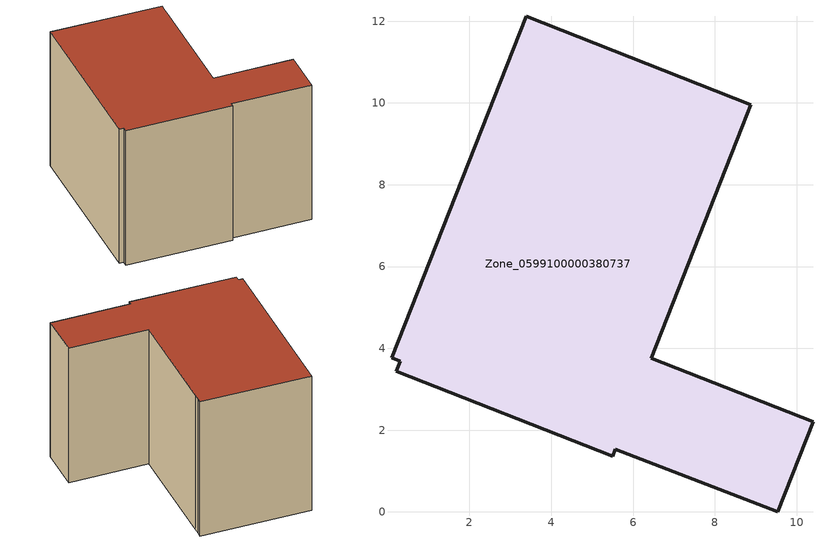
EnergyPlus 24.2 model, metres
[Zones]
Zone_0599100000380737
 floor ground (C_G): 10.4,2.21 9.53,0 5.57,1.53 5.5,1.36 0.22,3.44 0.31,3.68 0.1,3.77 3.38,12.12 8.88,9.96 8.79,9.74 8.65,9.39 6.44,3.76 z3.79
 wall outside (C_F): 9.53,0 10.4,2.21 6.44,3.76 8.65,9.39 8.79,9.74 8.88,9.96 3.38,12.12 0.1,3.77 0.31,3.68 0.22,3.44 5.5,1.36 5.57,1.53 9.53,0 z3.79:11.82
 roof outside (C_R): 6.44,3.76 8.65,9.39 8.79,9.74 8.88,9.96 3.38,12.12 0.1,3.77 0.31,3.68 0.22,3.44 5.5,1.36 5.57,1.53 9.53,0 10.4,2.21 z11.82
[BUILDING]
Pand.0599100000380737: North Axis=0; Terrain=City; Loads Convergence Tolerance Value=0.04; Temperature Convergence Tolerance Value=0.4; Solar Distribution=FullExterior; Maximum Number of Warmup Days=25; Minimum Number of Warmup Days=1
[Site:Location]
Rotterdam.The.Hague.AP_ZH_NLD Design_Conditions: Latitude=51.96; Longitude=4.45; Time Zone=1; Elevation=-4.5
[SITE:GROUNDTEMPERATURE:BUILDINGSURFACE]
18, 18, 18, 18, 18, 18, 18, 18, 18, 18, 18, 18
[MATERIAL] Thermal Absorptance=0.9; Solar Absorptance=0.7; Visible Absorptance=0.7
Name | Roughness | Thickness | Conductivity | Density | Specific Heat
G.TC.1992-2005 | MediumSmooth | 0.15 | 0.06 | 540 | 1210
F.TC.1992-2005 | Rough | 0.3 | 0.12 | 1920 | 840
R.TC.1992-2005 | MediumRough | 0.2 | 0.08 | 1500 | 1000
[CONSTRUCTION]
C_G: G.TC.1992-2005
C_F: F.TC.1992-2005
C_R: R.TC.1992-2005
[ZONE]
Zone_0599100000380737: Type=1; Multiplier=1; Ceiling Height=Autocalculate; Volume=Autocalculate; Floor Area=autocalculate; Part of Total Floor Area=Yes
[ZONEINFILTRATION:DESIGNFLOWRATE]
Infil_Zone_0599100000380737: Zone or ZoneList or Space or SpaceList=Zone_0599100000380737; Schedule=AlwaysOn; Design Flow Rate Calculation Method=Flow/Area; Flow Rate per Floor Area=0.0015; Constant Term Coefficient=1; Temperature Term Coefficient=0; Velocity Term Coefficient=0; Velocity Squared Term Coefficient=0
[HVACTEMPLATE:ZONE:IDEALLOADSAIRSYSTEM]
Zone_0599100000380737: Maximum Heating Supply Air Temperature=50; Minimum Cooling Supply Air Temperature=13; Maximum Heating Supply Air Humidity Ratio=0.0156; Minimum Cooling Supply Air Humidity Ratio=0.0077; Heating Limit=NoLimit; Cooling Limit=NoLimit; Dehumidification Control Type=ConstantSensibleHeatRatio; Cooling Sensible Heat Ratio=0.7; Dehumidification Setpoint=60; Humidification Control Type=None; Humidification Setpoint=30; Outdoor Air Method=None; Outdoor Air Flow Rate per Person=0.00944; Outdoor Air Flow Rate per Zone Floor Area=0; Outdoor Air Flow Rate per Zone=0; Demand Controlled Ventilation Type=None; Outdoor Air Economizer Type=NoEconomizer; Heat Recovery Type=None; Sensible Heat Recovery Effectiveness=0.7; Latent Heat Recovery Effectiveness=0.65
[ZONECONTROL:THERMOSTAT]
ThermostatControl_Zone_0599100000380737: Zone or ZoneList=Zone_0599100000380737; Control Type Schedule=DualSetpointControlType; Control 1=Thermostat_Zone_0599100000380737; Temperature Difference Between Cutout And Setpoint=0
[THERMOSTATSETPOINT:DUALSETPOINT]
Thermostat_Zone_0599100000380737: Heating Setpoint Temperature Schedule=HeatingSetpoint_Zone_0599100000380737; Cooling Setpoint Temperature Schedule=CoolingSetpoint_Zone_0599100000380737
[SCHEDULE:COMPACT]
HeatingSetpoint_Zone_0599100000380737: Through: 12/31, For: AllDays, Until: 24:00, 21
CoolingSetpoint_Zone_0599100000380737: Through: 12/31, For: AllDays, Until: 24:00, 24
DualSetpointControlType: Through: 12/31, For: AllDays, Until: 24:00, 4
AlwaysOn: Through: 12/31, For: AllDays, Until: 24:00, 1
